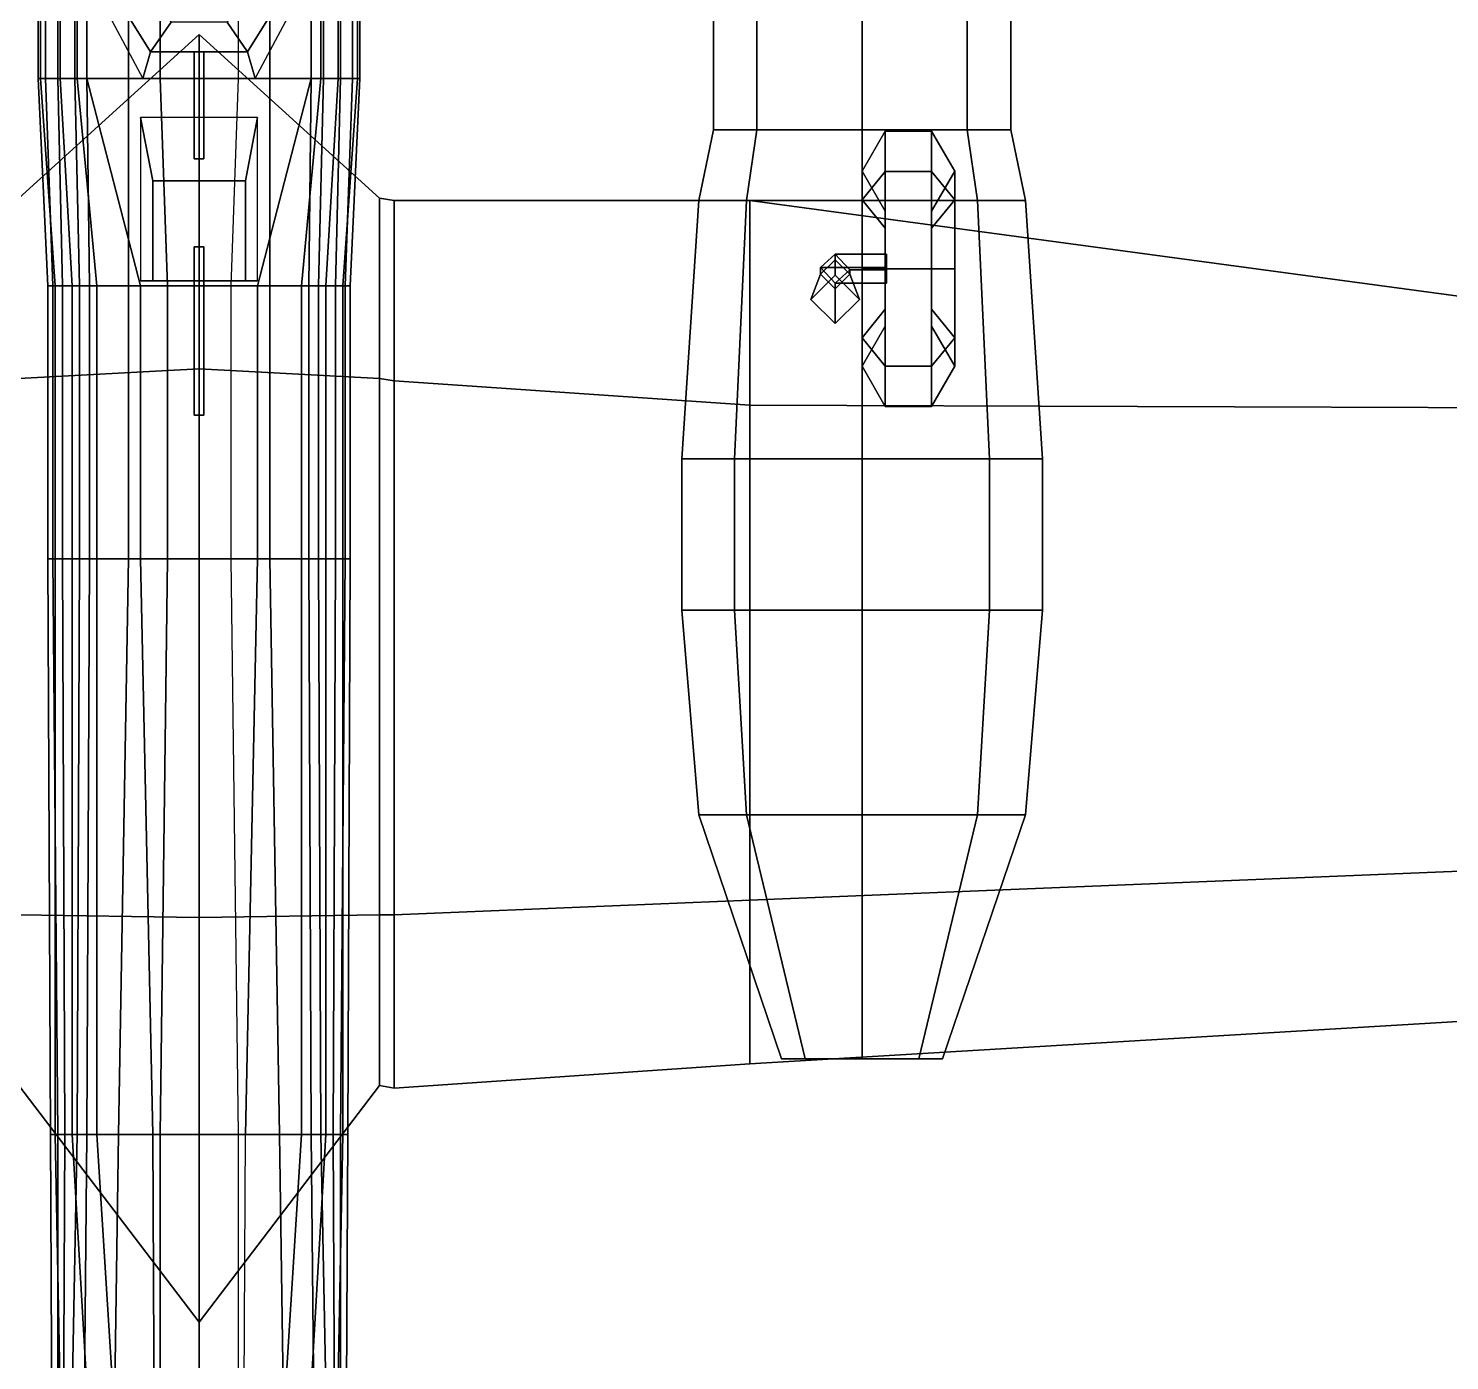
# Model space of a CAD drawing. Header units: millimetres. Extents: x -11 to 11, y -7.5 to 25.8.
# Drawn here: x -0.7 to 5.13, y -0.75 to 4.72 of the extents above; entities that cross this region are included whole.
import ezdxf

# ---------------------------------------------------------------- set-up
doc = ezdxf.new("R2010")
doc.units = ezdxf.units.MM
for name, color, linetype in [('doors', 3, 'Continuous'), ('gun', 1, 'Continuous'), ('h2', 7, 'Continuous'), ('shassis', 3, 'Continuous'), ('wheel', 2, 'Continuous'), ('wing1', 5, 'Continuous'), ('wing2', 5, 'Continuous')]:
    doc.layers.add(name, color=color, linetype=linetype)

msp = doc.modelspace()

# ---------------------------------------------------------------- linework, layer by layer
for points in [[(-0.65, 5.43, 0.49), (-0.66, 5.43, 0.19), (-0.66, 4.51, 0.19), (-0.65, 4.51, 0.49)], [(-0.66, 5.43, 0.19), (-0.66, 5.43, -0.24), (-0.66, 4.51, -0.24), (-0.66, 4.51, 0.19)], [(-0.66, 5.43, -0.24), (-0.63, 5.43, -0.45), (-0.63, 4.51, -0.45), (-0.66, 4.51, -0.24)], [(-0.57, 5.43, 0.84), (-0.65, 5.43, 0.49), (-0.65, 4.51, 0.49), (-0.57, 4.51, 0.84)], [(-0.63, 5.43, -0.45), (-0.58, 5.43, -0.66), (-0.58, 4.51, -0.66), (-0.63, 4.51, -0.45)], [(-0.58, 5.43, -0.66), (-0.51, 5.43, -0.87), (-0.51, 4.51, -0.87), (-0.58, 4.51, -0.66)], [(-0.5, 5.43, 1.06), (-0.57, 5.43, 0.84), (-0.57, 4.51, 0.84), (-0.5, 4.51, 1.06)], [(-0.51, 5.43, -0.87), (-0.46, 5.43, -0.98), (-0.46, 4.51, -0.98), (-0.51, 4.51, -0.87)], [(-0.46, 5.43, 1.11), (-0.5, 5.43, 1.06), (-0.5, 4.51, 1.06), (-0.46, 4.51, 1.11)], [(0.46, 5.43, 1.11), (-0.46, 5.43, 1.11), (-0.46, 4.51, 1.11), (0.46, 4.51, 1.11)], [(-0.46, 5.43, -0.98), (-0.29, 5.43, -1.12), (-0.29, 4.51, -1.12), (-0.46, 4.51, -0.98)], [(-0.29, 5.43, -1.12), (-0.16, 5.43, -1.16), (-0.16, 4.51, -1.16), (-0.29, 4.51, -1.12)], [(0.16, 4.51, -1.16), (-0.16, 4.51, -1.16), (-0.16, 5.43, -1.16), (0.16, 5.43, -1.16)], [(-0.3984, 4.94, 1.23), (-0.46, 4.94, 1.11), (-0.23, 4.51, 1.11), (-0.1992, 4.62, 1.23)], [(-0.23, 4.94, 1.29), (-0.3984, 4.94, 1.23), (-0.1992, 4.62, 1.23), (-0.115, 4.7408, 1.29)], [(0.115, 4.7408, 1.29), (0.1992, 4.62, 1.23), (0.3984, 4.94, 1.23), (0.23, 4.94, 1.29)], [(0.1992, 4.62, 1.23), (0.23, 4.51, 1.11), (0.46, 4.94, 1.11), (0.3984, 4.94, 1.23)], [(-0.115, 4.7408, 1.29), (-0.1992, 4.62, 1.23), (0.1992, 4.62, 1.23), (0.115, 4.7408, 1.29)], [(-0.1992, 4.62, 1.23), (-0.23, 4.51, 1.11), (0.23, 4.51, 1.11), (0.1992, 4.62, 1.23)], [(-0.65, 4.51, 0.49), (-0.66, 4.51, 0.19), (-0.62, 3.66, 0.51), (-0.59, 3.66, 0.59)], [(-0.66, 4.51, -0.24), (-0.63, 4.51, -0.45), (-0.6, 3.66, -0.11), (-0.62, 3.66, 0.09)], [(-0.66, 4.51, 0.19), (-0.66, 4.51, -0.24), (-0.62, 3.66, 0.09), (-0.62, 3.66, 0.51)], [(-0.57, 4.51, 0.84), (-0.65, 4.51, 0.49), (-0.59, 3.66, 0.59), (-0.52, 3.66, 0.65)], [(-0.63, 4.51, -0.45), (-0.58, 4.51, -0.66), (-0.56, 3.66, -0.33), (-0.6, 3.66, -0.11)], [(-0.58, 4.51, -0.66), (-0.51, 4.51, -0.87), (-0.49, 3.66, -0.48), (-0.56, 3.66, -0.33)], [(-0.5, 4.51, 1.06), (-0.57, 4.51, 0.84), (-0.52, 3.66, 0.65), (-0.42, 3.66, 0.68)], [(-0.51, 4.51, -0.87), (-0.46, 4.51, -0.98), (-0.45, 3.66, -0.54), (-0.49, 3.66, -0.48)], [(-0.46, 4.51, 1.11), (-0.5, 4.51, 1.06), (-0.42, 3.66, 0.68), (-0.24, 3.66, 0.72)], [(-0.46, 4.51, -0.98), (-0.29, 4.51, -1.12), (-0.29, 3.66, -0.67), (-0.45, 3.66, -0.54)], [(0, 4.51, 1.11), (-0.46, 4.51, 1.11), (-0.24, 3.66, 0.72), (0, 3.66, 0.73)], [(-0.29, 4.51, -1.12), (-0.16, 4.51, -1.16), (-0.13, 3.66, -0.72), (-0.29, 3.66, -0.67)], [(0.13, 3.66, -0.72), (-0.13, 3.66, -0.72), (-0.16, 4.51, -1.16), (0.16, 4.51, -1.16)], [(-0.24, 4.35, 1.03), (-0.24, 3.68, 0.73), (-0.19, 3.68, 0.83), (-0.19, 4.09, 1.01)], [(0.19, 4.09, 1.01), (0.24, 4.35, 1.03), (-0.24, 4.35, 1.03), (-0.19, 4.09, 1.01)], [(0.19, 3.68, 0.83), (0.24, 3.68, 0.73), (0.24, 4.35, 1.03), (0.19, 4.09, 1.01)], [(-0.19, 4.09, 1.01), (-0.19, 3.68, 0.83), (0.19, 3.68, 0.83), (0.19, 4.09, 1.01)], [(-0.19, 3.68, 0.83), (-0.24, 3.68, 0.73), (0.24, 3.68, 0.73), (0.19, 3.68, 0.83)], [(-0.62, 3.66, 0.51), (-0.62, 3.66, 0.09), (-0.62, 2.54, 0.09), (-0.62, 2.54, 0.51)], [(-0.62, 3.66, 0.09), (-0.6, 3.66, -0.11), (-0.6, 2.54, -0.11), (-0.62, 2.54, 0.09)], [(-0.59, 3.66, 0.59), (-0.62, 3.66, 0.51), (-0.62, 2.54, 0.51), (-0.59, 2.54, 0.59)], [(-0.6, 3.66, -0.11), (-0.56, 3.66, -0.33), (-0.56, 2.54, -0.33), (-0.6, 2.54, -0.11)], [(-0.52, 3.66, 0.65), (-0.59, 3.66, 0.59), (-0.59, 2.54, 0.59), (-0.52, 2.54, 0.65)], [(-0.56, 3.66, -0.33), (-0.49, 3.66, -0.48), (-0.49, 2.54, -0.48), (-0.56, 2.54, -0.33)], [(-0.42, 3.66, 0.68), (-0.52, 3.66, 0.65), (-0.52, 2.54, 0.65), (-0.42, 2.54, 0.68)], [(-0.49, 3.66, -0.48), (-0.45, 3.66, -0.54), (-0.45, 2.54, -0.54), (-0.49, 2.54, -0.48)], [(-0.45, 3.66, -0.54), (-0.29, 3.66, -0.67), (-0.29, 2.54, -0.67), (-0.45, 2.54, -0.54)], [(-0.24, 3.66, 0.72), (-0.42, 3.66, 0.68), (-0.42, 2.54, 0.68), (-0.24, 2.54, 0.72)], [(-0.29, 3.66, -0.67), (-0.13, 3.66, -0.72), (-0.13, 2.54, -0.72), (-0.29, 2.54, -0.67)], [(0, 3.66, 0.73), (-0.24, 3.66, 0.72), (-0.24, 2.54, 0.72), (0, 2.54, 0.73)], [(0.13, 2.54, -0.72), (-0.13, 2.54, -0.72), (-0.13, 3.66, -0.72), (0.13, 3.66, -0.72)], [(0, 3.13, 0.73), (0, 3.06, 0.73), (0, 3.07, 0.84), (0, 3.12, 0.84)], [(0, 3.12, 0.84), (0, 3.07, 0.84), (0, 3.06, 0.73), (0, 3.13, 0.73)], [(0, -5.76, 2.47), (0, -5.76, 2.45), (0, 3.07, 0.83), (0, 3.12, 0.84)], [(0, 3.12, 0.84), (0, 3.07, 0.83), (0, -5.76, 2.45), (0, -5.76, 2.47)], [(-0.59, 2.54, 0.59), (-0.62, 2.54, 0.51), (-0.61, 0.18, 0.4), (-0.59, 0.18, 0.55)], [(-0.62, 2.54, 0.09), (-0.6, 2.54, -0.11), (-0.58, 0.18, -0.1), (-0.61, 0.18, 0.16)], [(-0.62, 2.54, 0.51), (-0.62, 2.54, 0.09), (-0.61, 0.18, 0.16), (-0.61, 0.18, 0.4)], [(-0.6, 2.54, -0.11), (-0.56, 2.54, -0.33), (-0.55, 0.18, -0.28), (-0.58, 0.18, -0.1)], [(-0.52, 2.54, 0.65), (-0.59, 2.54, 0.59), (-0.59, 0.18, 0.55), (-0.52, 0.18, 0.63)], [(-0.56, 2.54, -0.33), (-0.49, 2.54, -0.48), (-0.5, 0.18, -0.47), (-0.55, 0.18, -0.28)], [(-0.42, 2.54, 0.68), (-0.52, 2.54, 0.65), (-0.52, 0.18, 0.63), (-0.42, 0.18, 0.68)], [(-0.49, 2.54, -0.48), (-0.45, 2.54, -0.54), (-0.46, 0.18, -0.53), (-0.5, 0.18, -0.47)], [(-0.45, 2.54, -0.54), (-0.29, 2.54, -0.67), (-0.33, 0.18, -0.64), (-0.46, 0.18, -0.53)], [(-0.24, 2.54, 0.72), (-0.42, 2.54, 0.68), (-0.42, 0.18, 0.68), (-0.19, 0.18, 0.73)], [(-0.29, 2.54, -0.67), (-0.13, 2.54, -0.72), (-0.16, 0.18, -0.71), (-0.33, 0.18, -0.64)], [(0, 2.54, 0.73), (-0.24, 2.54, 0.72), (-0.19, 0.18, 0.73), (0, 0.18, 0.73)], [(0.16, 0.18, -0.71), (-0.16, 0.18, -0.71), (-0.13, 2.54, -0.72), (0.13, 2.54, -0.72)], [(-0.59, 0.18, 0.55), (-0.61, 0.18, 0.4), (-0.6, -1.89, 0.25), (-0.55, -1.89, 0.42)], [(-0.61, 0.18, 0.16), (-0.58, 0.18, -0.1), (-0.58, -1.89, -0.19), (-0.6, -1.89, 0.03)], [(-0.61, 0.18, 0.4), (-0.61, 0.18, 0.16), (-0.6, -1.89, 0.03), (-0.6, -1.89, 0.25)], [(-0.52, 0.18, 0.63), (-0.59, 0.18, 0.55), (-0.55, -1.89, 0.42), (-0.4, -1.89, 0.58)], [(-0.58, 0.18, -0.1), (-0.55, 0.18, -0.28), (-0.56, -1.89, -0.3), (-0.58, -1.89, -0.19)], [(-0.55, 0.18, -0.28), (-0.5, 0.18, -0.47), (-0.54, -1.89, -0.37), (-0.56, -1.89, -0.3)], [(-0.5, 0.18, -0.47), (-0.46, 0.18, -0.53), (-0.48, -1.89, -0.47), (-0.54, -1.89, -0.37)], [(-0.42, 0.18, 0.68), (-0.52, 0.18, 0.63), (-0.4, -1.89, 0.58), (-0.29, -1.89, 0.64)], [(-0.46, 0.18, -0.53), (-0.33, 0.18, -0.64), (-0.36, -1.89, -0.56), (-0.48, -1.89, -0.47)], [(-0.19, 0.18, 0.73), (-0.42, 0.18, 0.68), (-0.29, -1.89, 0.64), (-0.18, -1.89, 0.68)], [(-0.33, 0.18, -0.64), (-0.16, 0.18, -0.71), (-0.16, -1.89, -0.61), (-0.36, -1.89, -0.56)], [(0.19, 0.18, 0.73), (-0.19, 0.18, 0.73), (-0.18, -1.89, 0.68), (0.18, -1.89, 0.68)], [(0.16, -1.89, -0.61), (-0.16, -1.89, -0.61), (-0.16, 0.18, -0.71), (0.16, 0.18, -0.71)]]:
    msp.add_3dface(points)
at = {"layer": 'doors'}
for points in [[(2.2462, 4.01, -0.9362), (2.05, 4.01, -1.41), (1.98, 2.95, -1.41), (2.1967, 2.95, -0.8867)], [(3.39, 4.01, -1.41), (3.1938, 4.01, -0.9362), (3.2433, 2.95, -0.8867), (3.46, 2.95, -1.41)]]:
    msp.add_3dface(points, dxfattribs=at)
at = {"layer": 'gun'}
for points in [[(0, 4.62, 1.18), (-0.02, 4.62, 1.16), (-0.02, 4.18, 1.16), (0, 4.18, 1.18)], [(-0.02, 4.62, 1.16), (0, 4.62, 1.14), (0, 4.18, 1.14), (-0.02, 4.18, 1.16)], [(0.02, 4.62, 1.16), (0, 4.62, 1.18), (0, 4.18, 1.18), (0.02, 4.18, 1.16)], [(0, 4.62, 1.14), (0.02, 4.62, 1.16), (0.02, 4.18, 1.16), (0, 4.18, 1.14)], [(0, 4.18, 1.18), (-0.02, 4.18, 1.16), (0, 4.18, 1.14), (0.02, 4.18, 1.16)], [(-0.02, 3.82, 0.87), (0, 3.82, 0.85), (0, 3.13, 0.85), (-0.02, 3.13, 0.87)], [(0, 3.82, 0.89), (-0.02, 3.82, 0.87), (-0.02, 3.13, 0.87), (0, 3.13, 0.89)], [(0, 3.82, 0.85), (0.02, 3.82, 0.87), (0.02, 3.13, 0.87), (0, 3.13, 0.85)], [(0.02, 3.82, 0.87), (0, 3.82, 0.89), (0, 3.13, 0.89), (0.02, 3.13, 0.87)], [(0, 3.13, 0.89), (-0.02, 3.13, 0.87), (0, 3.13, 0.85), (0.02, 3.13, 0.87)]]:
    msp.add_3dface(points, dxfattribs=at)
at = {"layer": 'h2'}
for points in [[(0.29, 5.43, -1.12), (0.16, 5.43, -1.16), (0.16, 4.51, -1.16), (0.29, 4.51, -1.12)], [(0.46, 5.43, -0.98), (0.29, 5.43, -1.12), (0.29, 4.51, -1.12), (0.46, 4.51, -0.98)], [(0.51, 5.43, -0.87), (0.46, 5.43, -0.98), (0.46, 4.51, -0.98), (0.51, 4.51, -0.87)], [(0.46, 5.43, 1.11), (0.5, 5.43, 1.06), (0.5, 4.51, 1.06), (0.46, 4.51, 1.11)], [(0.5, 5.43, 1.06), (0.57, 5.43, 0.84), (0.57, 4.51, 0.84), (0.5, 4.51, 1.06)], [(0.58, 5.43, -0.66), (0.51, 5.43, -0.87), (0.51, 4.51, -0.87), (0.58, 4.51, -0.66)], [(0.57, 5.43, 0.84), (0.65, 5.43, 0.49), (0.65, 4.51, 0.49), (0.57, 4.51, 0.84)], [(0.63, 5.43, -0.45), (0.58, 5.43, -0.66), (0.58, 4.51, -0.66), (0.63, 4.51, -0.45)], [(0.66, 5.43, -0.24), (0.63, 5.43, -0.45), (0.63, 4.51, -0.45), (0.66, 4.51, -0.24)], [(0.65, 5.43, 0.49), (0.66, 5.43, 0.19), (0.66, 4.51, 0.19), (0.65, 4.51, 0.49)], [(0.66, 5.43, 0.19), (0.66, 5.43, -0.24), (0.66, 4.51, -0.24), (0.66, 4.51, 0.19)], [(0, 4.51, 1.11), (0.46, 4.51, 1.11), (0.24, 3.66, 0.72), (0, 3.66, 0.73)], [(0.29, 4.51, -1.12), (0.16, 4.51, -1.16), (0.13, 3.66, -0.72), (0.29, 3.66, -0.67)], [(0.46, 4.51, 1.11), (0.5, 4.51, 1.06), (0.42, 3.66, 0.68), (0.24, 3.66, 0.72)], [(0.46, 4.51, -0.98), (0.29, 4.51, -1.12), (0.29, 3.66, -0.67), (0.45, 3.66, -0.54)], [(0.5, 4.51, 1.06), (0.57, 4.51, 0.84), (0.52, 3.66, 0.65), (0.42, 3.66, 0.68)], [(0.51, 4.51, -0.87), (0.46, 4.51, -0.98), (0.45, 3.66, -0.54), (0.49, 3.66, -0.48)], [(0.58, 4.51, -0.66), (0.51, 4.51, -0.87), (0.49, 3.66, -0.48), (0.56, 3.66, -0.33)], [(0.57, 4.51, 0.84), (0.65, 4.51, 0.49), (0.59, 3.66, 0.59), (0.52, 3.66, 0.65)], [(0.63, 4.51, -0.45), (0.58, 4.51, -0.66), (0.56, 3.66, -0.33), (0.6, 3.66, -0.11)], [(0.65, 4.51, 0.49), (0.66, 4.51, 0.19), (0.62, 3.66, 0.51), (0.59, 3.66, 0.59)], [(0.66, 4.51, -0.24), (0.63, 4.51, -0.45), (0.6, 3.66, -0.11), (0.62, 3.66, 0.09)], [(0.66, 4.51, 0.19), (0.66, 4.51, -0.24), (0.62, 3.66, 0.09), (0.62, 3.66, 0.51)], [(0, 3.66, 0.73), (0.24, 3.66, 0.72), (0.24, 2.54, 0.72), (0, 2.54, 0.73)], [(0.29, 3.66, -0.67), (0.13, 3.66, -0.72), (0.13, 2.54, -0.72), (0.29, 2.54, -0.67)], [(0.24, 3.66, 0.72), (0.42, 3.66, 0.68), (0.42, 2.54, 0.68), (0.24, 2.54, 0.72)], [(0.45, 3.66, -0.54), (0.29, 3.66, -0.67), (0.29, 2.54, -0.67), (0.45, 2.54, -0.54)], [(0.42, 3.66, 0.68), (0.52, 3.66, 0.65), (0.52, 2.54, 0.65), (0.42, 2.54, 0.68)], [(0.49, 3.66, -0.48), (0.45, 3.66, -0.54), (0.45, 2.54, -0.54), (0.49, 2.54, -0.48)], [(0.56, 3.66, -0.33), (0.49, 3.66, -0.48), (0.49, 2.54, -0.48), (0.56, 2.54, -0.33)], [(0.52, 3.66, 0.65), (0.59, 3.66, 0.59), (0.59, 2.54, 0.59), (0.52, 2.54, 0.65)], [(0.6, 3.66, -0.11), (0.56, 3.66, -0.33), (0.56, 2.54, -0.33), (0.6, 2.54, -0.11)], [(0.59, 3.66, 0.59), (0.62, 3.66, 0.51), (0.62, 2.54, 0.51), (0.59, 2.54, 0.59)], [(0.62, 3.66, 0.09), (0.6, 3.66, -0.11), (0.6, 2.54, -0.11), (0.62, 2.54, 0.09)], [(0.62, 3.66, 0.51), (0.62, 3.66, 0.09), (0.62, 2.54, 0.09), (0.62, 2.54, 0.51)], [(0, 2.54, 0.73), (0.24, 2.54, 0.72), (0.19, 0.18, 0.73), (0, 0.18, 0.73)], [(0.29, 2.54, -0.67), (0.13, 2.54, -0.72), (0.16, 0.18, -0.71), (0.33, 0.18, -0.64)], [(0.24, 2.54, 0.72), (0.42, 2.54, 0.68), (0.42, 0.18, 0.68), (0.19, 0.18, 0.73)], [(0.45, 2.54, -0.54), (0.29, 2.54, -0.67), (0.33, 0.18, -0.64), (0.46, 0.18, -0.53)], [(0.42, 2.54, 0.68), (0.52, 2.54, 0.65), (0.52, 0.18, 0.63), (0.42, 0.18, 0.68)], [(0.49, 2.54, -0.48), (0.45, 2.54, -0.54), (0.46, 0.18, -0.53), (0.5, 0.18, -0.47)], [(0.56, 2.54, -0.33), (0.49, 2.54, -0.48), (0.5, 0.18, -0.47), (0.55, 0.18, -0.28)], [(0.52, 2.54, 0.65), (0.59, 2.54, 0.59), (0.59, 0.18, 0.55), (0.52, 0.18, 0.63)], [(0.6, 2.54, -0.11), (0.56, 2.54, -0.33), (0.55, 0.18, -0.28), (0.58, 0.18, -0.1)], [(0.62, 2.54, 0.09), (0.6, 2.54, -0.11), (0.58, 0.18, -0.1), (0.61, 0.18, 0.16)], [(0.59, 2.54, 0.59), (0.62, 2.54, 0.51), (0.61, 0.18, 0.4), (0.59, 0.18, 0.55)], [(0.62, 2.54, 0.51), (0.62, 2.54, 0.09), (0.61, 0.18, 0.16), (0.61, 0.18, 0.4)], [(0.33, 0.18, -0.64), (0.16, 0.18, -0.71), (0.16, -1.89, -0.61), (0.36, -1.89, -0.56)], [(0.19, 0.18, 0.73), (0.42, 0.18, 0.68), (0.29, -1.89, 0.64), (0.18, -1.89, 0.68)], [(0.42, 0.18, 0.68), (0.52, 0.18, 0.63), (0.4, -1.89, 0.58), (0.29, -1.89, 0.64)], [(0.46, 0.18, -0.53), (0.33, 0.18, -0.64), (0.36, -1.89, -0.56), (0.48, -1.89, -0.47)], [(0.52, 0.18, 0.63), (0.59, 0.18, 0.55), (0.55, -1.89, 0.42), (0.4, -1.89, 0.58)], [(0.5, 0.18, -0.47), (0.46, 0.18, -0.53), (0.48, -1.89, -0.47), (0.54, -1.89, -0.37)], [(0.55, 0.18, -0.28), (0.5, 0.18, -0.47), (0.54, -1.89, -0.37), (0.56, -1.89, -0.3)], [(0.59, 0.18, 0.55), (0.61, 0.18, 0.4), (0.6, -1.89, 0.25), (0.55, -1.89, 0.42)], [(0.58, 0.18, -0.1), (0.55, 0.18, -0.28), (0.56, -1.89, -0.3), (0.58, -1.89, -0.19)], [(0.61, 0.18, 0.16), (0.58, 0.18, -0.1), (0.58, -1.89, -0.19), (0.6, -1.89, 0.03)], [(0.61, 0.18, 0.4), (0.61, 0.18, 0.16), (0.6, -1.89, 0.03), (0.6, -1.89, 0.25)]]:
    msp.add_3dface(points, dxfattribs=at)
at = {"layer": 'shassis'}
for points in [[(2.61, 3.7898, -2.2748), (2.55, 3.7352, -2.3398), (2.55, 3.7073, -2.021), (2.61, 3.7671, -2.0158)], [(2.55, 3.7352, -2.3398), (2.61, 3.7898, -2.2748), (2.82, 3.7898, -2.2748), (2.82, 3.7352, -2.3398)], [(2.67, 3.7248, -2.2202), (2.61, 3.7898, -2.2748), (2.61, 3.7671, -2.0158), (2.67, 3.7073, -2.021)], [(2.61, 3.7898, -2.2748), (2.67, 3.7248, -2.2202), (2.82, 3.7248, -2.2202), (2.82, 3.7898, -2.2748)], [(2.61, 3.7671, -2.0158), (2.55, 3.7073, -2.021), (2.51, 3.6045, -0.8455), (2.61, 3.7041, -0.8368)], [(2.55, 3.7352, -2.3398), (2.61, 3.6702, -2.2852), (2.61, 3.6476, -2.0262), (2.55, 3.7073, -2.021)], [(2.61, 3.6702, -2.2852), (2.55, 3.7352, -2.3398), (2.82, 3.7352, -2.3398), (2.82, 3.6702, -2.2852)], [(2.67, 3.7073, -2.021), (2.61, 3.7671, -2.0158), (2.61, 3.7041, -0.8368), (2.71, 3.6045, -0.8455)], [(2.55, 3.7073, -2.021), (2.61, 3.6476, -2.0262), (2.61, 3.5049, -0.8542), (2.51, 3.6045, -0.8455)], [(2.61, 3.6702, -2.2852), (2.67, 3.7248, -2.2202), (2.67, 3.7073, -2.021), (2.61, 3.6476, -2.0262)], [(2.67, 3.7248, -2.2202), (2.61, 3.6702, -2.2852), (2.82, 3.6702, -2.2852), (2.82, 3.7248, -2.2202)], [(2.61, 3.6476, -2.0262), (2.67, 3.7073, -2.021), (2.71, 3.6045, -0.8455), (2.61, 3.5049, -0.8542)]]:
    msp.add_3dface(points, dxfattribs=at)
at = {"layer": 'wheel'}
for points in [[(2.815, 4.1292, -2.6792), (2.72, 4.0128, -2.5628), (2.72, 4.13, -2.28), (2.815, 4.2945, -2.28)], [(2.815, 4.2945, -2.28), (2.72, 4.13, -2.28), (2.72, 4.0128, -1.9972), (2.815, 4.1292, -1.8808)], [(3.005, 4.1292, -2.6792), (2.815, 4.1292, -2.6792), (2.815, 4.2945, -2.28), (3.005, 4.2945, -2.28)], [(3.005, 4.2945, -2.28), (2.815, 4.2945, -2.28), (2.815, 4.1292, -1.8808), (3.005, 4.1292, -1.8808)], [(3.1, 4.0128, -2.5628), (3.005, 4.1292, -2.6792), (3.005, 4.2945, -2.28), (3.1, 4.13, -2.28)], [(3.1, 4.13, -2.28), (3.005, 4.2945, -2.28), (3.005, 4.1292, -1.8808), (3.1, 4.0128, -1.9972)], [(2.72, 4.0128, -2.5628), (2.815, 3.8965, -2.4465), (2.815, 3.9655, -2.28), (2.72, 4.13, -2.28)], [(2.72, 4.13, -2.28), (2.815, 3.9655, -2.28), (2.815, 3.8965, -2.1135), (2.72, 4.0128, -1.9972)], [(2.815, 3.73, -2.8445), (2.72, 3.73, -2.68), (2.72, 4.0128, -2.5628), (2.815, 4.1292, -2.6792)], [(2.815, 4.1292, -1.8808), (2.72, 4.0128, -1.9972), (2.72, 3.73, -1.88), (2.815, 3.73, -1.7155)], [(3.005, 3.73, -2.8445), (2.815, 3.73, -2.8445), (2.815, 4.1292, -2.6792), (3.005, 4.1292, -2.6792)], [(3.005, 4.1292, -1.8808), (2.815, 4.1292, -1.8808), (2.815, 3.73, -1.7155), (3.005, 3.73, -1.7155)], [(3.005, 3.8965, -2.4465), (3.1, 4.0128, -2.5628), (3.1, 4.13, -2.28), (3.005, 3.9655, -2.28)], [(3.005, 3.9655, -2.28), (3.1, 4.13, -2.28), (3.1, 4.0128, -1.9972), (3.005, 3.8965, -2.1135)], [(3.1, 3.73, -2.68), (3.005, 3.73, -2.8445), (3.005, 4.1292, -2.6792), (3.1, 4.0128, -2.5628)], [(3.1, 4.0128, -1.9972), (3.005, 4.1292, -1.8808), (3.005, 3.73, -1.7155), (3.1, 3.73, -1.88)], [(2.72, 3.73, -2.68), (2.815, 3.73, -2.5155), (2.815, 3.8965, -2.4465), (2.72, 4.0128, -2.5628)], [(2.72, 4.0128, -1.9972), (2.815, 3.8965, -2.1135), (2.815, 3.73, -2.0445), (2.72, 3.73, -1.88)], [(2.815, 3.8965, -2.1135), (2.815, 3.9655, -2.28), (2.815, 3.5635, -2.1135), (2.815, 3.73, -2.0445)], [(2.815, 3.8965, -2.4465), (2.815, 3.4945, -2.28), (2.815, 3.5635, -2.1135), (2.815, 3.9655, -2.28)], [(3.005, 3.73, -2.5155), (3.1, 3.73, -2.68), (3.1, 4.0128, -2.5628), (3.005, 3.8965, -2.4465)], [(3.005, 3.8965, -2.1135), (3.1, 4.0128, -1.9972), (3.1, 3.73, -1.88), (3.005, 3.73, -2.0445)], [(3.005, 3.5635, -2.4465), (3.005, 3.9655, -2.28), (3.005, 3.8965, -2.1135), (3.005, 3.4945, -2.28)], [(3.005, 3.5635, -2.4465), (3.005, 3.73, -2.5155), (3.005, 3.8965, -2.4465), (3.005, 3.9655, -2.28)], [(2.815, 3.5635, -2.4465), (2.815, 3.4945, -2.28), (2.815, 3.8965, -2.4465), (2.815, 3.73, -2.5155)], [(3.005, 3.8965, -2.1135), (3.005, 3.73, -2.0445), (3.005, 3.5635, -2.1135), (3.005, 3.4945, -2.28)], [(2.72, 3.4472, -2.5628), (2.815, 3.5635, -2.4465), (2.815, 3.73, -2.5155), (2.72, 3.73, -2.68)], [(2.815, 3.3308, -2.6792), (2.72, 3.4472, -2.5628), (2.72, 3.73, -2.68), (2.815, 3.73, -2.8445)], [(2.815, 3.73, -1.7155), (2.72, 3.73, -1.88), (2.72, 3.4472, -1.9972), (2.815, 3.3308, -1.8808)], [(2.72, 3.73, -1.88), (2.815, 3.73, -2.0445), (2.815, 3.5635, -2.1135), (2.72, 3.4472, -1.9972)], [(3.005, 3.3308, -2.6792), (2.815, 3.3308, -2.6792), (2.815, 3.73, -2.8445), (3.005, 3.73, -2.8445)], [(3.005, 3.73, -1.7155), (2.815, 3.73, -1.7155), (2.815, 3.3308, -1.8808), (3.005, 3.3308, -1.8808)], [(3.005, 3.5635, -2.4465), (3.1, 3.4472, -2.5628), (3.1, 3.73, -2.68), (3.005, 3.73, -2.5155)], [(3.1, 3.4472, -2.5628), (3.005, 3.3308, -2.6792), (3.005, 3.73, -2.8445), (3.1, 3.73, -2.68)], [(3.1, 3.73, -1.88), (3.005, 3.73, -1.7155), (3.005, 3.3308, -1.8808), (3.1, 3.4472, -1.9972)], [(3.005, 3.73, -2.0445), (3.1, 3.73, -1.88), (3.1, 3.4472, -1.9972), (3.005, 3.5635, -2.1135)], [(2.72, 3.33, -2.28), (2.815, 3.4945, -2.28), (2.815, 3.5635, -2.4465), (2.72, 3.4472, -2.5628)], [(2.72, 3.4472, -1.9972), (2.815, 3.5635, -2.1135), (2.815, 3.4945, -2.28), (2.72, 3.33, -2.28)], [(3.005, 3.4945, -2.28), (3.1, 3.33, -2.28), (3.1, 3.4472, -2.5628), (3.005, 3.5635, -2.4465)], [(3.005, 3.5635, -2.1135), (3.1, 3.4472, -1.9972), (3.1, 3.33, -2.28), (3.005, 3.4945, -2.28)], [(2.815, 3.1655, -2.28), (2.72, 3.33, -2.28), (2.72, 3.4472, -2.5628), (2.815, 3.3308, -2.6792)], [(2.815, 3.3308, -1.8808), (2.72, 3.4472, -1.9972), (2.72, 3.33, -2.28), (2.815, 3.1655, -2.28)], [(3.1, 3.33, -2.28), (3.005, 3.1655, -2.28), (3.005, 3.3308, -2.6792), (3.1, 3.4472, -2.5628)], [(3.1, 3.4472, -1.9972), (3.005, 3.3308, -1.8808), (3.005, 3.1655, -2.28), (3.1, 3.33, -2.28)], [(3.005, 3.1655, -2.28), (2.815, 3.1655, -2.28), (2.815, 3.3308, -2.6792), (3.005, 3.3308, -2.6792)], [(3.005, 3.3308, -1.8808), (2.815, 3.3308, -1.8808), (2.815, 3.1655, -2.28), (3.005, 3.1655, -2.28)]]:
    msp.add_3dface(points, dxfattribs=at)
at = {"layer": 'wing1'}
for points in [[(-0.74, 3.28, 0.06), (0, 3.32, 0.57), (0, 4.69, -0.27), (-0.74, 4.02, -0.27)], [(-0.74, 4.02, -0.27), (0, 4.69, -0.27), (0, 3.32, -0.79), (-0.74, 3.28, -0.56)], [(-0.74, 1.08, 0.06), (0, 1.07, 0.57), (0, 3.32, 0.57), (-0.74, 3.28, 0.06)], [(0, 3.32, -0.79), (0, 1.07, -0.79), (-0.74, 1.08, -0.56), (-0.74, 3.28, -0.56)], [(-0.74, 0.38, -0.27), (0, -0.59, -0.27), (0, 1.07, 0.57), (-0.74, 1.08, 0.06)], [(-0.74, 1.08, -0.56), (0, 1.07, -0.79), (0, -0.59, -0.27), (-0.74, 0.38, -0.27)]]:
    msp.add_3dface(points, dxfattribs=at)
at = {"layer": 'wing2'}
for points in [[(2.2887, 5.53, -0.7913), (2.11, 5.53, -0.36), (2.11, 4.3, -0.36), (2.2887, 4.3, -0.7913)], [(2.11, 5.53, -0.36), (2.2887, 5.53, 0.0713), (2.2887, 4.3, 0.0713), (2.11, 4.3, -0.36)], [(2.72, 5.53, -0.97), (2.2887, 5.53, -0.7913), (2.2887, 4.3, -0.7913), (2.72, 4.3, -0.97)], [(2.2887, 5.53, 0.0713), (2.72, 5.53, 0.25), (2.72, 4.3, 0.25), (2.2887, 4.3, 0.0713)], [(3.1513, 5.53, -0.7913), (2.72, 5.53, -0.97), (2.72, 4.3, -0.97), (3.1513, 4.3, -0.7913)], [(2.72, 5.53, 0.25), (3.1513, 5.53, 0.0713), (3.1513, 4.3, 0.0713), (2.72, 4.3, 0.25)], [(3.33, 5.53, -0.36), (3.1513, 5.53, -0.7913), (3.1513, 4.3, -0.7913), (3.33, 4.3, -0.36)], [(3.1513, 5.53, 0.0713), (3.33, 5.53, -0.36), (3.33, 4.3, -0.36), (3.1513, 4.3, 0.0713)], [(0.74, 3.28, 0.06), (0, 3.32, 0.57), (0, 4.69, -0.27), (0.74, 4.02, -0.27)], [(0.74, 4.02, -0.27), (0, 4.69, -0.27), (0, 3.32, -0.79), (0.74, 3.28, -0.56)], [(2.2887, 4.3, -0.7913), (2.11, 4.3, -0.36), (2.05, 4.01, -0.36), (2.2462, 4.01, -0.8338)], [(2.11, 4.3, -0.36), (2.2887, 4.3, 0.0713), (2.2462, 4.01, 0.1138), (2.05, 4.01, -0.36)], [(2.2887, 4.3, 0.0713), (2.72, 4.3, 0.25), (2.72, 4.01, 0.31), (2.2462, 4.01, 0.1138)], [(2.72, 4.3, -0.97), (2.2887, 4.3, -0.7913), (2.2462, 4.01, -0.8338), (2.72, 4.01, -1.03)], [(2.72, 4.3, 0.25), (3.1513, 4.3, 0.0713), (3.1938, 4.01, 0.1138), (2.72, 4.01, 0.31)], [(3.1513, 4.3, -0.7913), (2.72, 4.3, -0.97), (2.72, 4.01, -1.03), (3.1938, 4.01, -0.8338)], [(3.33, 4.3, -0.36), (3.1513, 4.3, -0.7913), (3.1938, 4.01, -0.8338), (3.39, 4.01, -0.36)], [(3.1513, 4.3, 0.0713), (3.33, 4.3, -0.36), (3.39, 4.01, -0.36), (3.1938, 4.01, 0.1138)], [(0.8, 4.01, -0.27), (0.74, 4.02, -0.27), (0.74, 3.28, -0.56), (0.8, 3.27, -0.53)], [(0.8, 3.27, 0.06), (0.74, 3.28, 0.06), (0.74, 4.02, -0.27), (0.8, 4.01, -0.27)], [(2.26, 4.01, -0.13), (0.8, 4.01, -0.27), (0.8, 3.27, -0.53), (2.26, 3.17, -0.36)], [(2.26, 3.17, 0.18), (0.8, 3.27, 0.06), (0.8, 4.01, -0.27), (2.26, 4.01, -0.13)], [(2.2462, 4.01, -0.8338), (2.05, 4.01, -0.36), (1.98, 2.95, -0.36), (2.1967, 2.95, -0.8833)], [(2.05, 4.01, -0.36), (2.2462, 4.01, 0.1138), (2.1967, 2.95, 0.1633), (1.98, 2.95, -0.36)], [(2.2462, 4.01, 0.1138), (2.72, 4.01, 0.31), (2.72, 2.95, 0.38), (2.1967, 2.95, 0.1633)], [(2.72, 4.01, -1.03), (2.2462, 4.01, -0.8338), (2.1967, 2.95, -0.8833), (2.72, 2.95, -1.1)], [(5.44, 3.16, 0.41), (2.26, 3.17, 0.18), (2.26, 4.01, -0.13), (5.44, 3.58, 0.21)], [(5.44, 3.58, 0.21), (2.26, 4.01, -0.13), (2.26, 3.17, -0.36), (5.44, 3.16, 0.04)], [(2.72, 4.01, 0.31), (3.1938, 4.01, 0.1138), (3.2433, 2.95, 0.1633), (2.72, 2.95, 0.38)], [(3.1938, 4.01, -0.8338), (2.72, 4.01, -1.03), (2.72, 2.95, -1.1), (3.2433, 2.95, -0.8833)], [(3.39, 4.01, -0.36), (3.1938, 4.01, -0.8338), (3.2433, 2.95, -0.8833), (3.46, 2.95, -0.36)], [(3.1938, 4.01, 0.1138), (3.39, 4.01, -0.36), (3.46, 2.95, -0.36), (3.2433, 2.95, 0.1633)], [(0.74, 1.08, 0.06), (0, 1.07, 0.57), (0, 3.32, 0.57), (0.74, 3.28, 0.06)], [(0, 3.32, -0.79), (0, 1.07, -0.79), (0.74, 1.08, -0.56), (0.74, 3.28, -0.56)], [(0.74, 3.28, -0.56), (0.74, 1.08, -0.56), (0.8, 1.08, -0.53), (0.8, 3.27, -0.53)], [(0.8, 1.08, 0.06), (0.74, 1.08, 0.06), (0.74, 3.28, 0.06), (0.8, 3.27, 0.06)], [(0.8, 3.27, -0.53), (0.8, 1.08, -0.53), (2.26, 1.14, -0.36), (2.26, 3.17, -0.36)], [(2.26, 1.14, 0.18), (0.8, 1.08, 0.06), (0.8, 3.27, 0.06), (2.26, 3.17, 0.18)], [(5.44, 1.27, 0.41), (2.26, 1.14, 0.18), (2.26, 3.17, 0.18), (5.44, 3.16, 0.41)], [(2.26, 3.17, -0.36), (2.26, 1.14, -0.36), (5.44, 1.27, 0.04), (5.44, 3.16, 0.04)], [(2.1967, 2.95, -0.8833), (1.98, 2.95, -0.36), (1.98, 2.33, -0.36), (2.1967, 2.33, -0.8833)], [(1.98, 2.95, -0.36), (2.1967, 2.95, 0.1633), (2.1967, 2.33, 0.1633), (1.98, 2.33, -0.36)], [(2.1967, 2.95, 0.1633), (2.72, 2.95, 0.38), (2.72, 2.33, 0.38), (2.1967, 2.33, 0.1633)], [(2.72, 2.95, -1.1), (2.1967, 2.95, -0.8833), (2.1967, 2.33, -0.8833), (2.72, 2.33, -1.1)], [(2.72, 2.95, 0.38), (3.2433, 2.95, 0.1633), (3.2433, 2.33, 0.1633), (2.72, 2.33, 0.38)], [(3.2433, 2.95, -0.8833), (2.72, 2.95, -1.1), (2.72, 2.33, -1.1), (3.2433, 2.33, -0.8833)], [(3.46, 2.95, -0.36), (3.2433, 2.95, -0.8833), (3.2433, 2.33, -0.8833), (3.46, 2.33, -0.36)], [(3.2433, 2.95, 0.1633), (3.46, 2.95, -0.36), (3.46, 2.33, -0.36), (3.2433, 2.33, 0.1633)], [(2.05, 1.49, -0.36), (2.2462, 1.49, -0.8338), (2.1967, 2.33, -0.8833), (1.98, 2.33, -0.36)], [(2.2462, 1.49, 0.1138), (2.05, 1.49, -0.36), (1.98, 2.33, -0.36), (2.1967, 2.33, 0.1633)], [(2.72, 1.49, 0.31), (2.2462, 1.49, 0.1138), (2.1967, 2.33, 0.1633), (2.72, 2.33, 0.38)], [(2.2462, 1.49, -0.8338), (2.72, 1.49, -1.03), (2.72, 2.33, -1.1), (2.1967, 2.33, -0.8833)], [(3.1938, 1.49, 0.1138), (2.72, 1.49, 0.31), (2.72, 2.33, 0.38), (3.2433, 2.33, 0.1633)], [(2.72, 1.49, -1.03), (3.1938, 1.49, -0.8338), (3.2433, 2.33, -0.8833), (2.72, 2.33, -1.1)], [(3.1938, 1.49, -0.8338), (3.39, 1.49, -0.36), (3.46, 2.33, -0.36), (3.2433, 2.33, -0.8833)], [(3.39, 1.49, -0.36), (3.1938, 1.49, 0.1138), (3.2433, 2.33, 0.1633), (3.46, 2.33, -0.36)], [(2.2462, 1.49, -0.8338), (2.05, 1.49, -0.36), (2.39, 0.49, -0.36), (2.4867, 0.49, -0.36)], [(2.05, 1.49, -0.36), (2.2462, 1.49, 0.1138), (2.4867, 0.49, -0.36), (2.39, 0.49, -0.36)], [(2.2462, 1.49, 0.1138), (2.72, 1.49, 0.31), (2.72, 0.49, -0.36), (2.4867, 0.49, -0.36)], [(2.72, 1.49, -1.03), (2.2462, 1.49, -0.8338), (2.4867, 0.49, -0.36), (2.72, 0.49, -0.36)], [(2.72, 1.49, 0.31), (3.1938, 1.49, 0.1138), (2.9533, 0.49, -0.36), (2.72, 0.49, -0.36)], [(3.1938, 1.49, -0.8338), (2.72, 1.49, -1.03), (2.72, 0.49, -0.36), (2.9533, 0.49, -0.36)], [(3.39, 1.49, -0.36), (3.1938, 1.49, -0.8338), (2.9533, 0.49, -0.36), (3.05, 0.49, -0.36)], [(3.1938, 1.49, 0.1138), (3.39, 1.49, -0.36), (3.05, 0.49, -0.36), (2.9533, 0.49, -0.36)], [(5.44, 0.66, 0.21), (2.26, 0.47, -0.13), (2.26, 1.14, 0.18), (5.44, 1.27, 0.41)], [(5.44, 1.27, 0.04), (2.26, 1.14, -0.36), (2.26, 0.47, -0.13), (5.44, 0.66, 0.21)], [(2.26, 1.14, -0.36), (0.8, 1.08, -0.53), (0.8, 0.37, -0.27), (2.26, 0.47, -0.13)], [(2.26, 0.47, -0.13), (0.8, 0.37, -0.27), (0.8, 1.08, 0.06), (2.26, 1.14, 0.18)], [(0.74, 0.38, -0.27), (0, -0.59, -0.27), (0, 1.07, 0.57), (0.74, 1.08, 0.06)], [(0.74, 1.08, -0.56), (0, 1.07, -0.79), (0, -0.59, -0.27), (0.74, 0.38, -0.27)], [(0.8, 1.08, -0.53), (0.74, 1.08, -0.56), (0.74, 0.38, -0.27), (0.8, 0.37, -0.27)], [(0.8, 0.37, -0.27), (0.74, 0.38, -0.27), (0.74, 1.08, 0.06), (0.8, 1.08, 0.06)]]:
    msp.add_3dface(points, dxfattribs=at)

doc.saveas('drawing.dxf')
